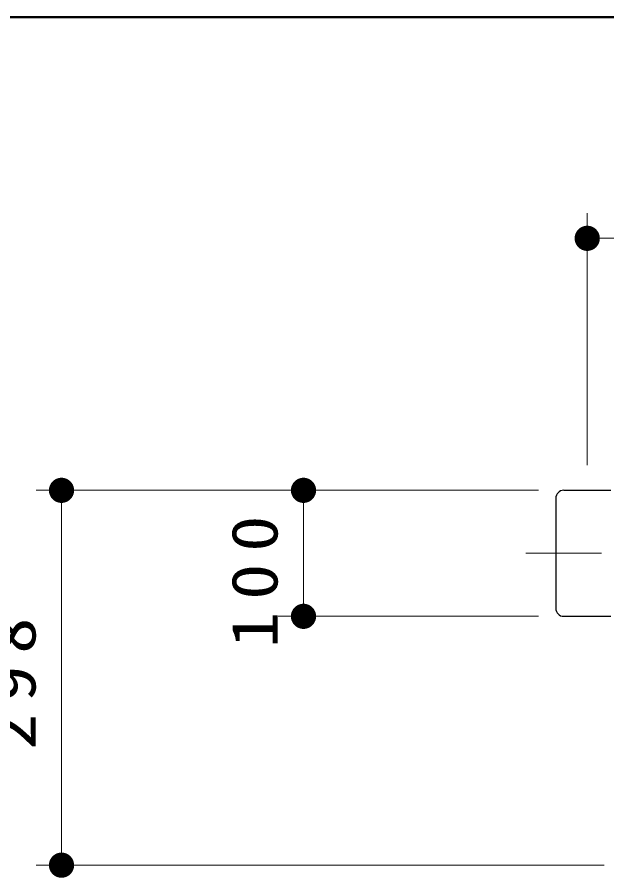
# Model space of a CAD drawing. Units: millimetres on the paper, scale 1:20. Extents: x -365 to 0, y -79 to 257.
# Drawn here: x -330.52 to -307.14, y 222.85 to 257 of the extents above; entities that cross this region are included whole.
import ezdxf

# ---------------------------------------------------------------- set-up
doc = ezdxf.new("R2010")
doc.units = ezdxf.units.MM
doc.linetypes.add('USER2', pattern=[6, 3, -1, 1, -1])
doc.layers.add('1_20', color=4, linetype='Continuous', lineweight=25)
doc.layers.add('NAKAMURA図枠', color=7, linetype='Continuous', lineweight=13)
doc.styles.add('ＭＳ ゴシック', font='')
doc.styles.get('ＭＳ ゴシック').set_extended_font_data('MS Gothic')

# ---------------------------------------------------------------- blocks, each defined once
blk = doc.blocks.new('filled_dot')
at = {"color": 0, "linetype": 'Continuous', "lineweight": -2, "const_width": 1.25}
blk.add_lwpolyline([(-0.625, 0, 1), (0.625, 0, 1)], format="xyb", close=True, dxfattribs=at)

msp = doc.modelspace()

# ---------------------------------------------------------------- linework, layer by layer
at = {"layer": '1_20', "color": 7, "lineweight": 13}
for p, q in [((-307.914, 239.226), (-307.914, 249.226)), ((-307.914, 248.226), (-219.914, 248.226)), ((-309.844, 238.226), (-329.759, 238.226)), ((-328.759, 223.351), (-328.759, 238.226)), ((-309.844, 238.226), (-320.164, 238.226)), ((-319.164, 233.226), (-319.164, 238.226)), ((-309.844, 233.226), (-320.164, 233.226)), ((-307.239, 223.351), (-329.759, 223.351))]:
    msp.add_line(p, q, dxfattribs=at)
at = {"layer": '1_20', "color": 7}
for p, q in [((-308.844, 238.226), (-306.984, 238.226)), ((-309.164, 237.906), (-309.164, 233.546)), ((-308.844, 233.226), (-306.984, 233.226))]:
    msp.add_line(p, q, dxfattribs=at)
at = {"layer": '1_20', "color": 7, "linetype": 'USER2', "lineweight": 13}
msp.add_line((-310.349, 235.726), (-263.914, 235.726), dxfattribs=at)
at = {"layer": '1_20', "color": 7}
for centre, start, end in [((-308.844, 237.906), 90, 180), ((-308.844, 233.546), 180, 270)]:
    msp.add_arc(centre, 0.32, start, end, dxfattribs=at)
at = {"layer": 'NAKAMURA図枠', "lineweight": 50}
msp.add_line((0, 257), (-365, 257), dxfattribs=at)

# ---------------------------------------------------------------- block references
at = {"layer": '1_20', "color": 7, "lineweight": 13, "xscale": 0.4, "yscale": 0.4}
msp.add_blockref('filled_dot', (-307.914, 248.226), dxfattribs=at)
for p, rotation in [((-328.759, 238.226), 270), ((-319.164, 238.226), 270), ((-319.164, 233.226), 90), ((-328.759, 223.351), 90)]:
    msp.add_blockref('filled_dot', p, dxfattribs=dict(at, rotation=rotation))

# ---------------------------------------------------------------- texts
at = {"layer": '1_20', "color": 7, "char_height": 1.833, "attachment_point": 8, "rotation": 90, "style": 'ＭＳ ゴシック'}
for s, insert in [('\\T1.33;\\W1.15;100', (-320.164, 234.835)), ('\\T1.33;\\W1.15;298', (-329.759, 230.788))]:
    msp.add_mtext(s, dxfattribs=dict(at, insert=insert))

doc.saveas('drawing.dxf')
